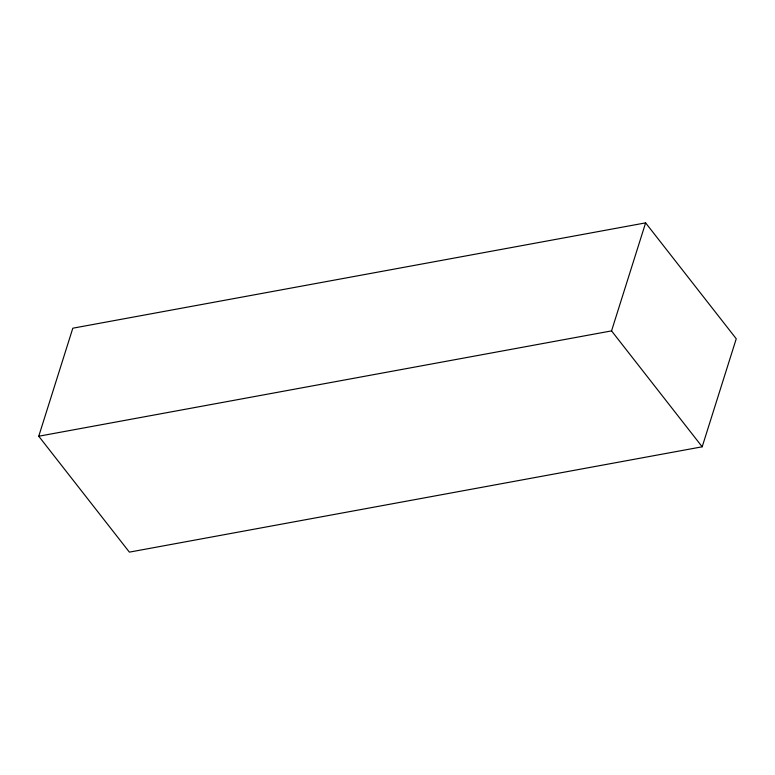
<?xml version="1.0" encoding="UTF-8"?>
<svg xmlns="http://www.w3.org/2000/svg" width="775" height="775" viewBox="0 0 775 775"><rect width="100%" height="100%" fill="white"/><g stroke="black" fill="none" stroke-linecap="round" stroke-linejoin="round"><path stroke-width="1.16" d="M38.75 436.228L72.811 328.203L645.614 222.871L736.25 338.772L702.189 446.797L129.386 552.129L38.75 436.228L611.553 330.886L645.614 222.871M611.553 330.886L702.189 446.797"/></g></svg>
